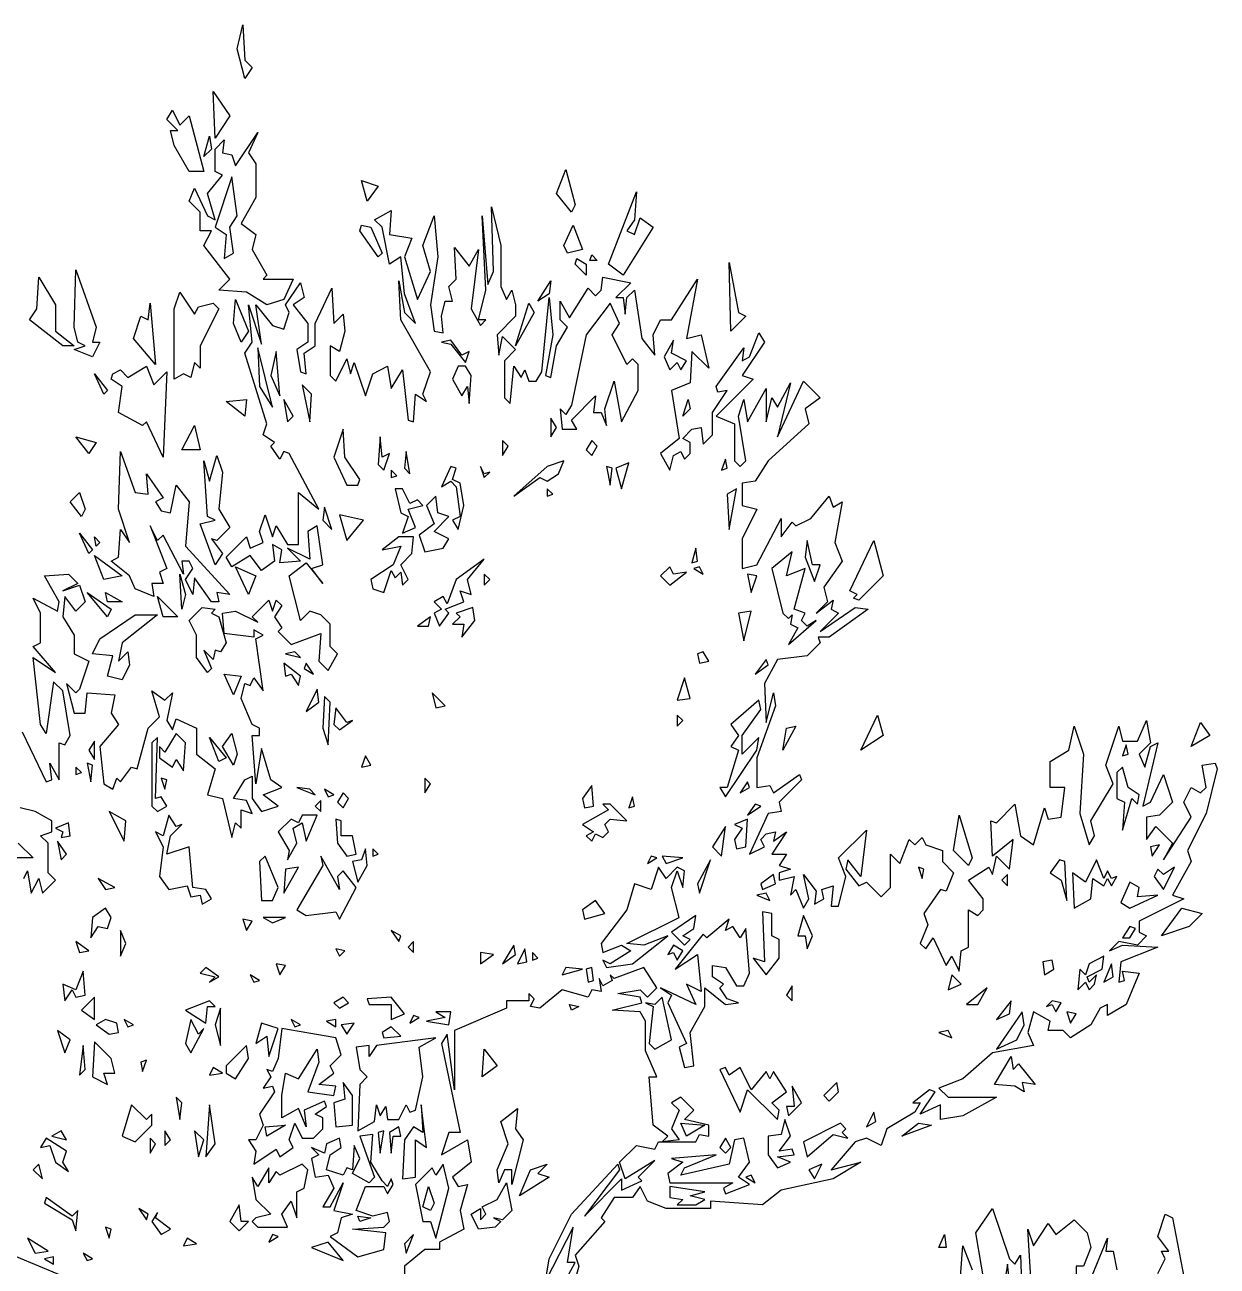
# Model space of a CAD drawing. Header units: millimetres. Extents: x -1916 to 1919, y -2 to 9002.
# Drawn here: x -495 to 919, y 7529 to 9002 of the extents above; entities that cross this region are included whole.
import ezdxf

# ---------------------------------------------------------------- set-up
doc = ezdxf.new("R2010")
doc.units = ezdxf.units.MM
doc.layers.add('ALMOND-DRAW-PROFILE', color=7, linetype='Continuous', lineweight=25)

msp = doc.modelspace()

# ---------------------------------------------------------------- linework, layer by layer
at = {"layer": 'ALMOND-DRAW-PROFILE'}
for points in [[(-234.5, 8938.4), (-243.3, 8973.6), (-236.7, 9002.2), (-234.5, 8960.4), (-225.7, 8951.6)], [(-269.7, 8867.9), (-271.9, 8922.9), (-252.1, 8894.3)], [(-282.9, 8828.3), (-300.5, 8828.3), (-318.1, 8859.1), (-322.5, 8876.7), (-313.7, 8876.7), (-326.9, 8889.9), (-320.3, 8900.9), (-311.5, 8883.3), (-300.5, 8894.3)], [(-208.1, 8669.8), (-232.3, 8685.2), (-265.3, 8687.4), (-252.1, 8700.6), (-282.9, 8740.2), (-274.1, 8757.8), (-287.3, 8757.8), (-287.3, 8779.8), (-300.5, 8793.1), (-293.9, 8808.5), (-278.5, 8775.4), (-269.7, 8771), (-278.5, 8801.9), (-260.9, 8823.9), (-269.7, 8828.3), (-269.7, 8854.7), (-258.7, 8865.7), (-260.9, 8850.3), (-249.9, 8848.1), (-245.5, 8834.9), (-219.1, 8874.5), (-230.1, 8850.3), (-221.3, 8837.1), (-221.3, 8797.5), (-238.9, 8766.6), (-221.3, 8753.4), (-225.7, 8735.8), (-208.1, 8705), (-212.5, 8700.6), (-177.2, 8700.6), (-188.2, 8676.4)], [(-282.9, 8845.9), (-276.3, 8870.1), (-274.1, 8854.7)], [(153, 8779.8), (135.4, 8801.9), (146.4, 8830.5), (157.4, 8788.6)], [(-258.7, 8724.8), (-247.7, 8731.4), (-252.1, 8762.2), (-243.3, 8775.4), (-249.9, 8821.7), (-269.7, 8762.2), (-256.5, 8753.4)], [(-89.2, 8793.1), (-95.8, 8817.3), (-76, 8810.7)], [(214.6, 8705), (197, 8718.2), (230.1, 8804.1), (227.8, 8771), (219, 8757.8), (227.8, 8753.4), (234.5, 8773.2), (249.9, 8762.2)], [(-76, 8727), (-98, 8757.8), (-95.8, 8764.4), (-84.8, 8762.2), (-71.6, 8731.4)], [(148.6, 8731.4), (144.2, 8740.2), (155.2, 8764.4), (166.2, 8735.8)], [(170.6, 8705), (157.4, 8718.2), (159.6, 8724.8), (170.6, 8718.2)], [(175, 8722.6), (177.2, 8729.2), (183.8, 8722.6)], [(342.3, 8638.9), (340.1, 8720.4), (351.1, 8661), (359.9, 8656.6)], [(-415, 8608.1), (-437, 8616.9), (-423.8, 8621.3), (-432.6, 8625.7), (-437, 8643.3), (-434.8, 8711.6), (-410.6, 8643.3), (-415, 8625.7), (-406.2, 8625.7)], [(-450.2, 8621.3), (-489.9, 8652.2), (-481.1, 8665.4), (-478.9, 8702.8), (-459, 8669.8), (-459, 8638.9), (-437, 8621.3)], [(113.4, 8674.2), (128.8, 8698.4), (126.6, 8683)], [(-318.1, 8581.7), (-318.1, 8665.4), (-311.5, 8685.2), (-293.9, 8658.8), (-289.5, 8667.6), (-271.9, 8672), (-265.3, 8665.4), (-287.3, 8621.3), (-287.3, 8594.9), (-293.9, 8601.5), (-298.3, 8583.9), (-307.1, 8588.3)], [(-238.9, 8625.7), (-247.7, 8647.7), (-245.5, 8676.4), (-230.1, 8638.9)], [(-340.2, 8599.3), (-366.6, 8630.1), (-357.8, 8656.6), (-349, 8652.2), (-346.8, 8672)], [(86.9, 8621.3), (102.4, 8672), (109, 8661)], [(142, 8522.3), (159.6, 8522.3), (153, 8533.3), (181.6, 8561.9), (179.4, 8542.1), (188.2, 8542.1), (194.8, 8526.7), (192.6, 8546.5), (203.6, 8579.5), (212.4, 8531.1), (232.3, 8568.5), (232.3, 8599.3), (225.6, 8605.9), (219, 8599.3), (201.4, 8634.5), (210.2, 8647.7), (199.2, 8672), (170.6, 8634.5), (153, 8550.9), (146.4, 8539.9), (139.8, 8546.5)], [(-201.5, 8548.7), (-219.1, 8619.1), (-216.9, 8572.9)], [(27.5, 8601.5), (31.9, 8614.7), (23.1, 8610.3), (9.9, 8627.9), (-1.1, 8625.7), (9.9, 8623.5)], [(269.7, 8592.7), (278.5, 8601.5), (282.9, 8592.7), (289.5, 8603.7), (271.9, 8612.5), (274.1, 8627.9), (263.1, 8608.1)], [(-192.7, 8561.9), (-197.1, 8614.7), (-203.7, 8586.1)], [(-401.8, 8564.1), (-412.8, 8588.3), (-397.4, 8568.5)], [(-331.3, 8489.2), (-351.2, 8531.1), (-355.6, 8526.7), (-384.2, 8542.1), (-379.8, 8572.9), (-393, 8581.7), (-390.8, 8588.3), (-382, 8592.7), (-373.2, 8583.9), (-351.2, 8597.1), (-342.4, 8575.1), (-326.9, 8590.5)], [(31.9, 8553.1), (34.1, 8586.1), (27.5, 8597.1), (18.7, 8597.1), (12.1, 8581.7), (23.1, 8561.9), (29.7, 8572.9)], [(-157.4, 8531.1), (-155.2, 8564.1), (-166.2, 8575.1)], [(-234.5, 8537.7), (-256.5, 8555.3), (-232.3, 8557.5)], [(-183.8, 8531.1), (-177.2, 8537.7), (-188.2, 8557.5)], [(285.1, 8537.7), (291.7, 8557.5), (293.9, 8546.5)], [(128.8, 8513.5), (135.4, 8524.5), (128.8, 8535.5)], [(-419.4, 8493.6), (-434.8, 8513.5), (-410.6, 8506.8)], [(-309.3, 8498), (-293.9, 8526.7), (-287.3, 8498)], [(-113.4, 8456.2), (-100.2, 8456.2), (-98, 8462.8), (-115.6, 8489.2), (-117.8, 8522.3), (-128.8, 8489.2)], [(-69.4, 8473.8), (-62.8, 8493.6), (-71.6, 8489.2), (-73.8, 8513.5), (-76, 8480.4)], [(71.5, 8491.4), (78.1, 8502.4), (71.5, 8509.1)], [(177.2, 8491.4), (183.8, 8502.4), (177.2, 8509.1), (170.6, 8498)], [(-274.1, 8317.5), (-293.9, 8346.1), (-296.1, 8326.3), (-304.9, 8343.9), (-296.1, 8357.1), (-300.5, 8365.9), (-309.3, 8365.9), (-307.1, 8350.5), (-331.3, 8396.8), (-338, 8390.2), (-346.8, 8407.8), (-326.9, 8357.1), (-335.8, 8352.7), (-331.3, 8339.5), (-344.6, 8339.5), (-342.4, 8324.1), (-364.4, 8332.9), (-371, 8348.3), (-393, 8365.9), (-384.2, 8370.4), (-382, 8403.4), (-371, 8388), (-384.2, 8427.6), (-382, 8495.8), (-364.4, 8447.4), (-349, 8445.2), (-351.2, 8469.4), (-331.3, 8440.8), (-340.2, 8436.4), (-333.6, 8425.4), (-322.5, 8423.2), (-315.9, 8456.2), (-300.5, 8436.4), (-304.9, 8383.6), (-252.1, 8326.3), (-267.5, 8328.5), (-265.3, 8317.5)], [(-269.7, 8361.5), (-287.3, 8410), (-269.7, 8414.4), (-278.5, 8418.8), (-282.9, 8484.8), (-276.3, 8460.6), (-267.5, 8491.4), (-260.9, 8471.6), (-265.3, 8427.6), (-252.1, 8405.6), (-267.5, 8390.2), (-274.1, 8392.4), (-260.9, 8374.8)], [(-38.5, 8469.4), (-42.9, 8495.8), (-45.1, 8476)], [(84.7, 8443), (115.6, 8465), (124.4, 8460.6), (137.6, 8469.4), (144.2, 8484.8), (124.4, 8478.2)], [(331.3, 8473.8), (337.9, 8476), (335.7, 8487)], [(-60.6, 8465), (-54, 8467.2), (-60.6, 8473.8)], [(18.7, 8403.4), (25.3, 8432), (20.9, 8458.4), (12.1, 8462.8), (16.5, 8476), (9.9, 8478.2), (-1.1, 8454), (9.9, 8460.6), (16.5, 8454), (20.9, 8418.8), (12.1, 8414.4)], [(49.5, 8465), (56.1, 8471.6), (49.5, 8469.4), (45.1, 8478.2)], [(199.2, 8456.2), (201.4, 8476), (194.8, 8478.2)], [(212.4, 8451.8), (221.2, 8482.6), (205.8, 8476)], [(-428.2, 8418.8), (-441.4, 8436.4), (-430.4, 8447.4), (-423.8, 8427.6)], [(-47.3, 8399), (-31.9, 8405.6), (-40.7, 8427.6), (-23.1, 8432), (-29.7, 8438.6), (-38.5, 8434.2), (-47.3, 8451.8), (-56.2, 8451.8), (-49.5, 8423.2), (-40.7, 8418.8)], [(-20.9, 8377), (1.1, 8381.4), (7.7, 8392.4), (-9.9, 8401.2), (7.7, 8418.8), (-5.5, 8423.2), (-7.7, 8443), (-18.7, 8432), (-9.9, 8410), (-27.5, 8396.8)], [(124.4, 8443), (131, 8445.2), (124.4, 8451.8)], [(340.1, 8403.4), (348.9, 8451.8), (337.9, 8445.2)], [(-131, 8403.4), (-139.8, 8429.8), (-142, 8414.4)], [(-113.4, 8390.2), (-93.6, 8414.4), (-122.2, 8421)], [(-419.4, 8374.8), (-430.4, 8399), (-415, 8379.2)], [(-410.6, 8383.6), (-412.8, 8394.6), (-406.2, 8388)], [(-69.4, 8328.5), (-60.6, 8354.9), (-56.2, 8346.1), (-49.5, 8352.7), (-47.3, 8337.3), (-40.7, 8343.9), (-49.5, 8361.5), (-36.3, 8374.8), (-34.1, 8394.6), (-51.7, 8394.6), (-71.6, 8379.2), (-49.5, 8383.6), (-58.4, 8361.5), (-84.8, 8343.9), (-82.6, 8332.9)], [(296.1, 8363.7), (302.7, 8365.9), (300.5, 8381.4)], [(441.4, 8341.7), (448, 8361.5), (439.2, 8361.5), (432.6, 8390.2), (430.4, 8370.4)], [(487.6, 8321.9), (492, 8326.3), (483.2, 8330.7), (511.9, 8390.2), (522.9, 8348.3), (494.2, 8319.7)], [(-401.8, 8343.9), (-412.8, 8372.6), (-379.8, 8348.3)], [(-3.3, 8288.9), (7.7, 8304.3), (3.3, 8308.7), (25.3, 8317.5), (20.9, 8330.7), (34.1, 8326.3), (29.7, 8343.9), (49.5, 8368.2), (16.5, 8343.9), (5.5, 8315.3), (1.1, 8324.1), (-9.9, 8317.5), (-1.1, 8308.7), (-9.9, 8304.3)], [(410.6, 8266.9), (443.6, 8295.5), (432.6, 8288.9), (426, 8295.5), (430.4, 8304.3), (417.2, 8308.7), (430.4, 8357.1), (408.4, 8348.3), (415, 8377), (390.8, 8357.1), (404, 8304.3), (410.6, 8297.7), (415, 8302.1), (412.8, 8291.1), (421.6, 8286.7)], [(-230.1, 8326.3), (-245.5, 8359.3), (-221.3, 8348.3)], [(269.7, 8337.3), (289.5, 8352.7), (274.1, 8350.5), (269.7, 8359.3), (258.7, 8348.3)], [(309.3, 8350.5), (304.9, 8359.3), (298.3, 8357.1)], [(-309.3, 8308.7), (-311.5, 8350.5), (-304.9, 8326.3)], [(49.5, 8337.3), (56.1, 8343.9), (49.5, 8350.5)], [(366.5, 8328.5), (373.2, 8348.3), (362.1, 8350.5)], [(-397.4, 8299.9), (-421.6, 8328.5), (-393, 8308.7)], [(-397.4, 8317.5), (-399.6, 8328.5), (-379.8, 8317.5)], [(-331.3, 8299.9), (-338, 8324.1), (-313.7, 8299.9)], [(-278.5, 8233.9), (-291.7, 8251.5), (-291.7, 8277.9), (-300.5, 8295.5), (-285.1, 8310.9), (-269.7, 8308.7), (-274.1, 8304.3), (-265.3, 8299.9), (-256.5, 8269.1), (-263.1, 8258.1), (-269.7, 8260.3), (-271.9, 8249.3), (-282.9, 8260.3), (-274.1, 8238.3)], [(23.1, 8275.7), (38.5, 8295.5), (36.3, 8310.9), (16.5, 8304.3), (20.9, 8299.9), (12.1, 8291.1), (25.3, 8291.1)], [(-379.8, 8225), (-397.4, 8229.5), (-390.8, 8253.7), (-415, 8255.9), (-406.2, 8273.5), (-364.4, 8302.1), (-338, 8302.1), (-379.8, 8269.1), (-384.2, 8247.1), (-373.2, 8258.1), (-371, 8242.7)], [(-29.7, 8288.9), (-16.5, 8288.9), (-14.3, 8299.9)], [(357.7, 8271.3), (366.5, 8306.5), (351.1, 8304.3)], [(-186, 8255.9), (-168.4, 8251.5), (-175, 8258.1)], [(304.9, 8244.9), (315.9, 8247.1), (309.3, 8258.1), (302.7, 8255.9)], [(371, 8231.7), (386.4, 8242.7), (384.2, 8249.3)], [(-170.6, 8218.4), (-168.4, 8229.5), (-188.2, 8244.9), (-186, 8229.5), (-179.4, 8231.7)], [(-153, 8231.7), (-161.8, 8244.9), (-164, 8238.3)], [(-247.7, 8207.4), (-258.7, 8231.7), (-238.9, 8229.5)], [(278.5, 8200.8), (293.9, 8203), (287.3, 8227.3)], [(-161.8, 8187.6), (-146.4, 8198.6), (-148.6, 8214)], [(-135.4, 8148), (-133.2, 8198.6), (-139.8, 8205.2), (-142, 8167.8)], [(-7.7, 8192), (3.3, 8194.2), (-12.1, 8209.6)], [(-122.2, 8165.6), (-106.8, 8176.6), (-113.4, 8174.4), (-126.6, 8192), (-128.8, 8172.2)], [(335.7, 8086.4), (373.2, 8141.4), (375.4, 8156.8), (355.5, 8137), (355.5, 8159), (377.6, 8189.8), (375.4, 8200.8), (342.3, 8172.2), (351.1, 8159), (342.3, 8145.8), (351.1, 8141.4), (337.9, 8097.4), (329.1, 8097.4)], [(278.5, 8170), (285.1, 8176.6), (278.5, 8183.2)], [(496.4, 8141.4), (516.3, 8183.2), (522.9, 8159)], [(888.3, 8145.8), (899.3, 8174.4), (910.3, 8159)], [(-307.1, 8117.2), (-304.9, 8150.2), (-315.9, 8161.2), (-329.1, 8139.2), (-335.8, 8145.8), (-335.8, 8132.6), (-320.3, 8121.6), (-315.9, 8130.4)], [(-247.7, 8123.8), (-260.9, 8145.8), (-249.9, 8161.2), (-243.3, 8137)], [(404, 8141.4), (408.4, 8167.8), (419.4, 8170)], [(-412.8, 8130.4), (-412.8, 8152.4), (-419.4, 8141.4)], [(-338, 8068.7), (-326.9, 8075.3), (-333.6, 8086.4), (-340.2, 8084.1), (-338, 8156.8), (-344.6, 8150.2), (-344.6, 8075.3)], [(-265.3, 8128.2), (-276.3, 8156.8), (-256.5, 8132.6)], [(806.9, 8134.8), (813.5, 8137), (811.3, 8148)], [(-95.8, 8121.6), (-84.8, 8123.8), (-91.4, 8134.8)], [(-434.8, 8112.8), (-428.2, 8115), (-434.8, 8121.6)], [(-417.2, 8104), (-415, 8123.8), (-421.6, 8126)], [(806.9, 8046.7), (817.9, 8084.1), (824.5, 8077.5), (826.7, 8088.6), (813.5, 8097.4), (806.9, 8121.6), (800.3, 8115), (800.3, 8084.1), (809.1, 8079.7)], [(-329.1, 8095.2), (-326.9, 8106.2), (-333.6, 8108.4)], [(-20.9, 8090.8), (-14.3, 8101.8), (-20.9, 8108.4)], [(353.3, 8090.8), (364.3, 8097.4), (362.1, 8104)], [(-172.8, 8097.4), (-150.8, 8088.6), (-157.4, 8095.2)], [(-135.4, 8086.4), (-128.8, 8088.6), (-139.8, 8095.2)], [(-117.8, 8073.1), (-111.2, 8084.1), (-117.8, 8090.8), (-124.4, 8079.7)], [(168.4, 8073.1), (179.4, 8075.3), (177.2, 8099.6), (166.2, 8084.1)], [(221.2, 8073.1), (227.8, 8075.3), (225.6, 8086.4)], [(-144.2, 8068.7), (-144.2, 8081.9), (-150.8, 8075.3)], [(177.2, 8033.5), (181.6, 8042.3), (190.4, 8037.9), (197, 8044.5), (192.6, 8053.3), (199.2, 8059.9), (219, 8057.7), (199.2, 8077.5), (190.4, 8077.5), (197, 8070.9), (166.2, 8053.3), (179.4, 8044.5), (170.6, 8040.1)], [(362.1, 8064.3), (377.6, 8075.3), (371, 8077.5)], [(-377.6, 8033.5), (-375.4, 8057.7), (-395.2, 8068.7)], [(-285.1, 7958.7), (-274.1, 7965.3), (-280.7, 7976.3), (-296.1, 7978.5), (-300.5, 8026.9), (-326.9, 8018.1), (-322.5, 8040.1), (-309.3, 8053.3), (-315.9, 8051.1), (-324.7, 8064.3), (-331.3, 8040.1), (-340.2, 8044.5), (-331.3, 8026.9), (-335.8, 7991.7), (-324.7, 7976.3), (-302.7, 7980.7), (-298.3, 7967.5), (-287.3, 7969.7)], [(-183.8, 8011.5), (-172.8, 8031.3), (-177.2, 8048.9), (-166.2, 8055.5), (-161.8, 8033.5), (-148.6, 8064.3), (-166.2, 8064.3), (-170.6, 8055.5), (-179.4, 8059.9), (-194.9, 8044.5), (-181.6, 8022.5)], [(-113.4, 8015.9), (-102.4, 8018.1), (-106.8, 8040.1), (-120, 8040.1), (-120, 8057.7), (-126.6, 8059.9), (-124.4, 8031.3)], [(348.9, 8024.7), (359.9, 8026.9), (362.1, 8059.9), (346.7, 8053.3), (355.5, 8048.9), (346.7, 8035.7)], [(624.1, 8004.9), (606.5, 8022.5), (613.1, 8064.3), (628.5, 8013.7)], [(-452.4, 8037.9), (-441.4, 8040.1), (-443.6, 8055.5), (-459, 8048.9), (-450.2, 8044.5)], [(331.3, 8015.9), (335.7, 8051.1), (320.3, 8026.9)], [(-452.4, 8011.5), (-445.8, 8018.1), (-456.8, 8033.5)], [(842.1, 8015.9), (850.9, 8029.1), (839.9, 8026.9)], [(-214.7, 7963.1), (-201.5, 7963.1), (-194.9, 7978.5), (-210.3, 8015.9), (-216.9, 8009.3)], [(-122.2, 7941), (-102.4, 7978.5), (-117.8, 7998.3), (-124.4, 7991.7), (-122.2, 7976.3), (-144.2, 8015.9), (-142, 8004.9), (-172.8, 7952.1), (-161.8, 7945.5), (-126.6, 7949.9)], [(-100.2, 7985.1), (-89.2, 8004.9), (-91.4, 8024.7), (-95.8, 8011.5), (-106.8, 8009.3)], [(-82.6, 8015.9), (-76, 8018.1), (-82.6, 8024.7)], [(243.3, 8007.1), (254.3, 8013.7), (247.7, 8015.9)], [(265.3, 8007.1), (285.1, 8013.7), (260.9, 8015.9)], [(-188.2, 7971.9), (-170.6, 8002.7), (-186, 8000.5)], [(194.8, 7883.8), (225.6, 7888.2), (267.5, 7921.2), (238.9, 7910.2), (219, 7912.4), (280.7, 7943.2), (271.9, 7978.5), (278.5, 7998.3), (285.1, 7978.5), (287.3, 7998.3), (278.5, 8002.7), (265.3, 7989.5), (256.5, 8002.7), (247.7, 7976.3), (227.8, 7982.9), (219, 7952.1), (188.2, 7912.4), (190.4, 7901.4), (212.4, 7910.2), (223.4, 7903.6), (199.2, 7888.2), (190.4, 7892.6)], [(304.9, 7971.9), (318.1, 8011.5), (302.7, 7982.9)], [(569.1, 7989.5), (571.3, 8000.5), (564.7, 8002.7)], [(740.8, 7963.1), (738.6, 8009.3), (732, 8011.5), (721, 7996.1), (734.2, 7987.3)], [(749.6, 7954.3), (769.4, 7965.3), (771.6, 7989.5), (784.8, 7980.7), (789.2, 7989.5), (793.7, 7980.7), (800.3, 7991.7), (793.7, 7989.5), (789.2, 7998.3), (784.8, 7989.5), (776, 8011.5), (762.8, 7985.1), (747.4, 7996.1)], [(855.3, 7976.3), (868.5, 8002.7), (855.3, 7993.9), (848.7, 8000.5), (844.3, 7991.7)], [(-399.6, 7976.3), (-388.6, 7978.5), (-408.4, 7989.5)], [(379.8, 7976.3), (395.2, 7982.9), (393, 7993.9), (377.6, 7982.9)], [(670.4, 7980.7), (670.4, 7993.9), (663.8, 7987.3)], [(815.7, 7954.3), (848.7, 7969.7), (824.5, 7967.5), (826.7, 7978.5), (815.7, 7985.1), (804.7, 7960.9)], [(388.6, 7963.1), (384.2, 7971.9), (373.2, 7969.7)], [(-417.2, 7919), (-408.4, 7932.2), (-397.4, 7930), (-393, 7943.2), (-399.6, 7954.3), (-415, 7943.2)], [(168.4, 7941), (192.6, 7947.7), (181.6, 7963.1), (166.2, 7952.1)], [(853.1, 7921.2), (877.3, 7954.3), (901.5, 7947.7), (886.1, 7932.2)], [(-232.3, 7927.8), (-225.7, 7938.8), (-236.7, 7941)], [(-201.5, 7936.6), (-186, 7943.2), (-212.5, 7943.2)], [(287.3, 7764.9), (298.3, 7767.1), (293.9, 7806.8), (311.5, 7837.6), (311.5, 7859.6), (335.7, 7839.8), (351.1, 7842), (337.9, 7846.4), (329.1, 7859.6), (333.5, 7864), (320.3, 7872.8), (320.3, 7886), (335.7, 7883.8), (348.9, 7861.8), (357.7, 7861.8), (364.3, 7877.2), (359.9, 7930), (353.3, 7919), (344.5, 7932.2), (335.7, 7927.8), (340.1, 7941), (313.7, 7919), (309.3, 7923.4), (276.3, 7881.6), (302.7, 7899.2), (307.1, 7855.2), (289.5, 7864), (300.5, 7839.8), (258.7, 7859.6), (271.9, 7850.8), (267.5, 7842), (289.5, 7793.5), (280.7, 7789.1)], [(287.3, 7910.2), (293.9, 7916.8), (285.1, 7921.2), (298.3, 7930), (300.5, 7945.5), (271.9, 7925.6)], [(384.2, 7875), (399.6, 7894.8), (399.6, 7916.8), (390.8, 7921.2), (390.8, 7947.7), (379.8, 7949.9), (382, 7890.4), (368.7, 7894.8)], [(432.6, 7905.8), (439.2, 7921.2), (428.2, 7945.5), (421.6, 7921.2), (430.4, 7921.2)], [(-382, 7897), (-375.4, 7912.4), (-382, 7927.8)], [(-51.7, 7914.6), (-49.5, 7921.2), (-60.6, 7927.8)], [(806.9, 7919), (815.7, 7919), (822.3, 7930), (815.7, 7932.2)], [(-430.4, 7901.4), (-419.4, 7903.6), (-434.8, 7914.6)], [(-34.1, 7901.4), (-34.1, 7914.6), (-40.7, 7908)], [(71.5, 7888.2), (86.9, 7899.2), (84.7, 7910.2)], [(278.5, 7892.6), (285.1, 7903.6), (274.1, 7910.2), (267.5, 7899.2), (274.1, 7901.4)], [(-122.2, 7897), (-115.6, 7903.6), (-126.6, 7905.8)], [(45.1, 7888.2), (60.5, 7899.2), (45.1, 7901.4)], [(89.2, 7888.2), (100.2, 7890.4), (98, 7905.8)], [(106.8, 7892.6), (113.4, 7894.8), (106.8, 7901.4)], [(754, 7857.4), (762.8, 7866.2), (767.2, 7857.4), (773.8, 7864), (776, 7875), (767.2, 7866.2), (765, 7872.8), (782.6, 7881.6), (784.8, 7897), (767.2, 7888.2), (762.8, 7875), (756.2, 7881.6)], [(-276.3, 7866.2), (-265.3, 7872.8), (-280.7, 7883.8), (-287.3, 7877.2), (-269.7, 7872.8)], [(-192.7, 7875), (-186, 7886), (-197.1, 7888.2)], [(142, 7875), (166.2, 7881.6), (146.4, 7883.8)], [(172.8, 7866.2), (179.4, 7868.4), (177.2, 7883.8), (170.6, 7881.6)], [(714.4, 7875), (725.4, 7881.6), (723.2, 7892.6), (712.2, 7890.4)], [(784.8, 7866.2), (795.9, 7872.8), (793.7, 7888.2)], [(-448, 7844.2), (-439.2, 7857.4), (-434.8, 7848.6), (-423.8, 7850.8), (-426, 7879.4), (-434.8, 7857.4), (-450.2, 7864)], [(-223.5, 7866.2), (-216.9, 7868.4), (-227.9, 7875)], [(599.9, 7857.4), (615.3, 7864), (604.3, 7875)], [(415, 7844.2), (415, 7861.8), (408.4, 7850.8)], [(621.9, 7839.8), (635.1, 7839.8), (646.1, 7859.6)], [(-412.8, 7822.2), (-412.8, 7848.6), (-428.2, 7833.2)], [(-280.7, 7817.8), (-278.5, 7837.6), (-269.7, 7837.6), (-276.3, 7844.2), (-304.9, 7833.2)], [(-122.2, 7835.4), (-111.2, 7842), (-117.8, 7848.6), (-128.8, 7842)], [(-60.6, 7822.2), (-45.1, 7828.8), (-60.6, 7848.6), (-89.2, 7846.4), (-87, 7839.8), (-60.6, 7839.8)], [(153, 7833.2), (150.8, 7839.8), (161.8, 7837.6)], [(252.1, 7786.9), (271.9, 7797.9), (260.9, 7848.6), (252.1, 7839.8), (241.1, 7842), (249.9, 7837.6), (245.5, 7793.5)], [(657.2, 7822.2), (672.6, 7828.8), (674.8, 7844.2)], [(727.6, 7831), (734.2, 7842), (723.2, 7844.2), (716.6, 7837.6), (723.2, 7839.8)], [(-395.2, 7804.5), (-384.2, 7806.8), (-386.4, 7817.8), (-399.6, 7822.2), (-410.6, 7815.6)], [(-373.2, 7813.4), (-366.6, 7815.6), (-377.6, 7822.2)], [(-298.3, 7782.5), (-282.9, 7811.2), (-289.5, 7804.5), (-298.3, 7822.2), (-304.9, 7793.5)], [(-263.1, 7791.3), (-263.1, 7835.4), (-269.7, 7815.6)], [(-175, 7813.4), (-168.4, 7815.6), (-179.4, 7822.2)], [(-126.6, 7813.4), (-126.6, 7822.2), (-137.6, 7820)], [(-38.5, 7817.8), (-27.5, 7824.4), (-34.1, 7826.6)], [(-18.7, 7820), (7.7, 7815.6), (9.9, 7831), (-7.7, 7831), (3.3, 7824.4)], [(657.2, 7786.9), (681.4, 7797.9), (690.2, 7815.6), (688, 7831)], [(745.2, 7817.8), (751.8, 7828.8), (740.8, 7831)], [(-448, 7782.5), (-441.4, 7797.9), (-456.8, 7809)], [(-223.5, 7650.4), (-197.1, 7668.1), (-192.7, 7659.2), (-177.2, 7670.3), (-181.6, 7679.1), (-175, 7698.9), (-166.2, 7681.3), (-153, 7681.3), (-142, 7692.3), (-142, 7705.5), (-150.8, 7709.9), (-137.6, 7718.7), (-139.8, 7725.3), (-164, 7714.3), (-161.8, 7694.5), (-170.6, 7716.5), (-190.4, 7705.5), (-190.4, 7731.9), (-186, 7758.3), (-170.6, 7751.7), (-148.6, 7786.9), (-146.4, 7771.5), (-159.6, 7736.3), (-128.8, 7731.9), (-126.6, 7742.9), (-146.4, 7745.1), (-128.8, 7758.3), (-133.2, 7767.1), (-120, 7780.3), (-126.6, 7800.1), (-190.4, 7811.2), (-194.9, 7775.9), (-201.5, 7760.5), (-208.1, 7762.7), (-203.7, 7753.9), (-212.5, 7740.7), (-201.5, 7742.9), (-199.3, 7736.3), (-216.9, 7709.9), (-212.5, 7696.7), (-221.3, 7679.1), (-230.1, 7679.1), (-221.3, 7665.9)], [(-205.9, 7778.1), (-194.9, 7811.2), (-214.7, 7817.8), (-221.3, 7793.5), (-208.1, 7802.3)], [(-113.4, 7804.5), (-104.6, 7817.8), (-120, 7815.6)], [(-69.4, 7800.1), (-49.5, 7802.3), (-60.6, 7813.4), (-71.6, 7806.8)], [(604.3, 7800.1), (599.9, 7809), (588.9, 7806.8)], [(-415, 7753.9), (-397.4, 7745.1), (-401.8, 7758.3), (-388.6, 7758.3), (-393, 7775.9), (-412.8, 7795.7)], [(-100.2, 7690.1), (-80.4, 7701.1), (-78.2, 7720.9), (-73.8, 7707.7), (-67.2, 7718.7), (-65, 7703.3), (-51.7, 7703.3), (-42.9, 7720.9), (-38.5, 7712.1), (-31.9, 7714.3), (-23.1, 7753.9), (-27.5, 7789.1), (-7.7, 7800.1), (-78.2, 7791.3), (-87, 7778.1), (-87, 7791.3), (-102.4, 7789.1), (-98, 7762.7), (-89.2, 7753.9), (-98, 7745.1)], [(-430.4, 7756.1), (-423.8, 7762.7), (-426, 7791.3)], [(-245.5, 7751.7), (-230.1, 7775.9), (-232.3, 7791.3), (-256.5, 7767.1), (-256.5, 7758.3)], [(47.3, 7753.9), (49.5, 7786.9), (64.9, 7767.1)], [(690.2, 7736.3), (679.2, 7742.9), (655, 7745.1), (674.8, 7778.1), (677, 7762.7), (683.6, 7769.3), (703.4, 7745.1), (688, 7747.3)], [(-355.6, 7760.5), (-351.2, 7773.7), (-357.8, 7771.5)], [(-276.3, 7756.1), (-260.9, 7758.3), (-271.9, 7764.9)], [(397.4, 7703.3), (399.6, 7714.3), (390.8, 7723.1), (408.4, 7736.3), (393, 7760.5), (388.6, 7751.7), (384.2, 7760.5), (366.5, 7738.5), (353.3, 7764.9), (340.1, 7756.1), (335.7, 7764.9), (329.1, 7762.7), (353.3, 7712.1), (362.1, 7738.5)], [(-126.6, 7694.5), (-106.8, 7696.7), (-106.8, 7731.9), (-117.8, 7747.3), (-115.6, 7727.5), (-128.8, 7723.1)], [(459, 7725.3), (470, 7736.3), (467.8, 7747.3), (452.4, 7731.9)], [(410.6, 7707.7), (426, 7723.1), (415, 7742.9), (417.2, 7718.7), (408.4, 7718.7)], [(-364.4, 7676.9), (-344.6, 7696.7), (-344.6, 7709.9), (-351.2, 7703.3), (-368.8, 7720.9), (-379.8, 7683.5)], [(-311.5, 7703.3), (-309.3, 7723.1), (-315.9, 7729.7)], [(-280.7, 7659.2), (-269.7, 7674.7), (-276.3, 7720.9)], [(-47.3, 7632.8), (-31.9, 7635), (-31.9, 7679.1), (-18.7, 7670.3), (-25.3, 7720.9), (-23.1, 7687.9), (-34.1, 7694.5), (-45.1, 7679.1)], [(260.9, 7676.9), (300.5, 7676.9), (304.9, 7685.7), (315.9, 7683.5), (315.9, 7696.7), (287.3, 7703.3), (298.3, 7714.3), (282.9, 7729.7), (271.9, 7723.1), (280.7, 7714.3), (271.9, 7692.3), (280.7, 7679.1)], [(82.5, 7626.2), (82.5, 7643.8), (73.7, 7643.8), (67.1, 7628.4), (64.9, 7643.8), (78.1, 7674.7), (69.3, 7701.1), (89.2, 7716.5), (86.9, 7692.3), (95.8, 7679.1)], [(397.4, 7646), (412.8, 7652.6), (397.4, 7659.2), (417.2, 7661.4), (415, 7668.1), (399.6, 7665.9), (412.8, 7683.5), (406.2, 7703.3), (401.8, 7685.7), (386.4, 7683.5), (386.4, 7661.4)], [(503, 7694.5), (514.1, 7701.1), (511.9, 7712.1)], [(-463.4, 7683.5), (-445.8, 7679.1), (-452.4, 7690.1)], [(-329.1, 7672.5), (-322.5, 7679.1), (-329.1, 7690.1)], [(-289.5, 7659.2), (-282.9, 7679.1), (-293.9, 7690.1)], [(-208.1, 7683.5), (-210.3, 7694.5), (-186, 7696.7)], [(-73.8, 7663.6), (-69.4, 7690.1), (-76, 7687.9)], [(-60.6, 7663.6), (-58.4, 7683.5), (-49.5, 7683.5), (-51.7, 7694.5), (-62.8, 7687.9)], [(289.5, 7683.5), (282.9, 7698.9), (311.5, 7696.7)], [(432.6, 7659.2), (463.4, 7685.7), (481, 7681.3), (474.4, 7687.9), (478.8, 7692.3), (472.2, 7698.9), (428.2, 7676.9)], [(544.9, 7683.5), (564.7, 7698.9), (580.1, 7696.7)], [(-443.6, 7641.6), (-450.2, 7652.6), (-445.8, 7665.9), (-470, 7681.3), (-476.7, 7670.3), (-465.6, 7672.5), (-459, 7652.6)], [(-346.8, 7663.6), (-340.2, 7674.7), (-346.8, 7681.3)], [(-100.2, 7540.4), (-69.4, 7549.2), (-67.2, 7569), (-106.8, 7573.4), (-69.4, 7575.6), (-62.8, 7582.2), (-65, 7593.2), (-82.6, 7588.8), (-102.4, 7595.4), (-91.4, 7624), (-69.4, 7624), (-65, 7615.2), (-58.4, 7626.2), (-60.6, 7632.8), (-65, 7624), (-71.6, 7630.6), (-84.8, 7652.6), (-82.6, 7685.7), (-98, 7683.5), (-80.4, 7635), (-87, 7628.4), (-106.8, 7639.4), (-98, 7657), (-104.6, 7672.5), (-106.8, 7643.8), (-113.4, 7646), (-117.8, 7637.2), (-137.6, 7643.8), (-133.2, 7661.4), (-120, 7670.3), (-122.2, 7681.3), (-137.6, 7674.7), (-139.8, 7663.6), (-155.2, 7670.3), (-146.4, 7661.4), (-155.2, 7657), (-150.8, 7635), (-135.4, 7637.2), (-128.8, 7621.8), (-142, 7599.8), (-133.2, 7599.8), (-117.8, 7628.4), (-128.8, 7595.4), (-106.8, 7591), (-120, 7586.6), (-124.4, 7569), (-133.2, 7564.6)], [(335.7, 7615.2), (364.3, 7626.2), (351.1, 7635), (364.3, 7652.6), (357.7, 7681.3), (346.7, 7679.1), (340.1, 7650.4), (282.9, 7637.2), (287.3, 7646), (324.7, 7661.4), (271.9, 7657), (285.1, 7652.6), (267.5, 7639.4), (269.7, 7628.4), (344.5, 7628.4), (333.5, 7621.8)], [(335.7, 7663.6), (342.3, 7670.3), (335.7, 7681.3), (329.1, 7670.3)], [(-474.5, 7632.8), (-478.9, 7650.4), (-485.5, 7643.8)], [(-219.1, 7575.6), (-183.8, 7575.6), (-190.4, 7591), (-179.4, 7606.4), (-172.8, 7586.6), (-172.8, 7617.4), (-164, 7621.8), (-159.6, 7643.8), (-166.2, 7650.4), (-192.7, 7637.2), (-197.1, 7641.6), (-205.9, 7628.4), (-205.9, 7646), (-219.1, 7624), (-225.7, 7635), (-221.3, 7608.6), (-203.7, 7591), (-221.3, 7586.6), (-225.7, 7582.2)], [(-7.7, 7562.4), (7.7, 7621.8), (1.1, 7650.4), (-7.7, 7637.2), (-12.1, 7646), (-31.9, 7626.2), (-23.1, 7582.2), (-14.3, 7582.2)], [(91.4, 7613), (104.6, 7643.8), (124.4, 7650.4), (113.4, 7639.4), (126.6, 7635)], [(441.4, 7632.8), (450.2, 7650.4), (434.8, 7643.8)], [(371, 7628.4), (366.5, 7637.2), (359.9, 7635)], [(-14.3, 7595.4), (-23.1, 7599.8), (-16.5, 7624), (-9.9, 7604.2)], [(42.9, 7573.4), (34.1, 7591), (45.1, 7597.6), (45.1, 7584.4), (51.7, 7591), (47.3, 7599.8), (64.9, 7608.6), (75.9, 7628.4), (82.5, 7595.4), (71.5, 7584.4), (60.5, 7586.6), (69.3, 7582.2), (62.7, 7575.6)], [(278.5, 7602), (300.5, 7602), (311.5, 7608.6), (293.9, 7613), (311.5, 7617.4), (269.7, 7624), (269.7, 7610.8), (285.1, 7608.6)], [(-434.8, 7571.2), (-432.6, 7595.4), (-439.2, 7588.8), (-470, 7610.8), (-472.2, 7604.2), (-439.2, 7584.4)], [(-241.1, 7571.2), (-230.1, 7582.2), (-238.9, 7582.2), (-241.1, 7602), (-252.1, 7582.2)], [(-351.2, 7584.4), (-349, 7591), (-360, 7597.6)], [(-333.6, 7566.8), (-322.5, 7573.4), (-340.2, 7586.6), (-338, 7593.2), (-344.6, 7582.2)], [(-98, 7582.2), (-100.2, 7588.8), (-84.8, 7586.6)], [(-395.2, 7562.4), (-393, 7573.4), (-399.6, 7575.6)], [(-483.3, 7544.8), (-467.8, 7547), (-492.1, 7562.4)], [(-307.1, 7553.6), (-291.7, 7555.8), (-302.7, 7562.4)], [(-205.9, 7558), (-194.9, 7564.6), (-201.5, 7566.8)], [(-117.8, 7536), (-135.4, 7558), (-155.2, 7551.4)], [(-42.9, 7544.8), (-34.1, 7566.8), (-45.1, 7555.8)], [(588.9, 7551.4), (595.5, 7566.8), (597.7, 7551.4)], [(-421.6, 7536), (-415, 7538.2), (-426, 7544.8)], [(-461.2, 7531.6), (-461.2, 7540.4), (-472.2, 7538.2)], [(666, 7505.1), (672.6, 7511.7), (670.4, 7531.6)]]:
    msp.add_lwpolyline(points, close=True, dxfattribs=at)
for points in [[(-498.7, 8163.4), (-470, 8104), (-463.4, 8106.2), (-465.6, 8126), (-454.6, 8106.2), (-454.6, 8150.2), (-448, 8148), (-441.4, 8159), (-450.2, 8211.8), (-461.2, 8222.8), (-470, 8161.2), (-476.7, 8172.2), (-485.5, 8251.5), (-459, 8233.9), (-485.5, 8264.7), (-476.7, 8269.1), (-476.7, 8304.3), (-485.5, 8321.9), (-456.8, 8306.5), (-454.6, 8317.5), (-472.2, 8348.3), (-443.6, 8350.5), (-432.6, 8339.5), (-450.2, 8330.7), (-430.4, 8337.3), (-423.8, 8317.5), (-434.8, 8306.5), (-448, 8324.1), (-450.2, 8299.9), (-437, 8277.9), (-437, 8255.9), (-419.4, 8247.1), (-430.4, 8214), (-434.8, 8209.6), (-445.8, 8220.6), (-437, 8185.4), (-423.8, 8185.4), (-421.6, 8209.6), (-388.6, 8207.4), (-393, 8185.4), (-384.2, 8172.2), (-406.2, 8145.8), (-401.8, 8101.8), (-390.8, 8095.2), (-386.4, 8108.4), (-382, 8104), (-368.8, 8121.6), (-362.2, 8119.4), (-349, 8167.8), (-335.8, 8181), (-344.6, 8211.8), (-329.1, 8200.8), (-320.3, 8209.6), (-326.9, 8176.6), (-320.3, 8165.6), (-315.9, 8178.8), (-291.7, 8167.8), (-291.7, 8137), (-269.7, 8119.4), (-278.5, 8088.6), (-260.9, 8084.1), (-249.9, 8037.9), (-245.5, 8055.5), (-238.9, 8048.9), (-238.9, 8070.9), (-225.7, 8066.5), (-232.3, 8081.9), (-247.7, 8084.1), (-234.5, 8106.2), (-225.7, 8110.6), (-225.7, 8084.1), (-214.7, 8068.7), (-194.9, 8075.3), (-212.5, 8088.6), (-190.4, 8097.4), (-203.7, 8106.2), (-214.7, 8143.6), (-221.3, 8101.8), (-225.7, 8159), (-216.9, 8159), (-216.9, 8167.8), (-225.7, 8172.2), (-238.9, 8203), (-234.5, 8220.6), (-227.9, 8218.4), (-223.5, 8227.3), (-212.5, 8211.8), (-221.3, 8273.5), (-212.5, 8277.9), (-223.5, 8284.5), (-223.5, 8275.7), (-258.7, 8280.1), (-260.9, 8304.3), (-245.5, 8306.5), (-219.1, 8293.3), (-225.7, 8299.9), (-205.9, 8319.7), (-201.5, 8306.5), (-197.1, 8319.7), (-190.4, 8313.1), (-199.3, 8299.9), (-190.4, 8286.7), (-194.9, 8282.3), (-179.4, 8266.9), (-144.2, 8280.1), (-146.4, 8247.1), (-135.4, 8236.1), (-124.4, 8255.9), (-133.2, 8264.7), (-133.2, 8291.1), (-144.2, 8302.1), (-157.4, 8306.5), (-168.4, 8295.5), (-181.6, 8348.3), (-161.8, 8363.7), (-142, 8339.5), (-155.2, 8357.1), (-142, 8361.5), (-148.6, 8407.8), (-159.6, 8401.2), (-157.4, 8368.2), (-183.8, 8381.4), (-168.4, 8365.9), (-192.7, 8363.7), (-190.4, 8379.2), (-201.5, 8385.8), (-199.3, 8365.9), (-214.7, 8354.9), (-227.9, 8372.6), (-249.9, 8359.3), (-256.5, 8370.4), (-232.3, 8394.6), (-227.9, 8381.4), (-212.5, 8388), (-216.9, 8401.2), (-210.3, 8421), (-201.5, 8394.6), (-197.1, 8407.8), (-183.8, 8385.8), (-170.6, 8385.8), (-170.6, 8447.4), (-146.4, 8427.6), (-181.6, 8493.6), (-188.2, 8495.8), (-192.7, 8487), (-203.7, 8502.4), (-199.3, 8506.8), (-212.5, 8515.7), (-208.1, 8528.9), (-234.5, 8612.5), (-225.7, 8625.7), (-230.1, 8669.8), (-214.7, 8623.5), (-221.3, 8669.8), (-201.5, 8645.5), (-188.2, 8641.1), (-181.6, 8661), (-186, 8669.8), (-168.4, 8696.2), (-164, 8678.6), (-177.2, 8669.8), (-159.6, 8647.7), (-159.6, 8625.7), (-172.8, 8616.9), (-168.4, 8590.5), (-161.8, 8588.3), (-164, 8612.5), (-150.8, 8621.3), (-150.8, 8647.7), (-131, 8689.6), (-128.8, 8647.7), (-117.8, 8658.8), (-115.6, 8638.9), (-122.2, 8614.7), (-133.2, 8621.3), (-133.2, 8586.1), (-126.6, 8579.5), (-113.4, 8605.9), (-109, 8588.3), (-104.6, 8601.5), (-91.4, 8561.9), (-82.6, 8588.3), (-65, 8597.1), (-60.6, 8570.7), (-47.3, 8592.7), (-40.7, 8533.3), (-34.1, 8531.1), (-31.9, 8564.1), (-18.7, 8555.3), (-23.1, 8564.1), (-14.3, 8590.5), (-49.5, 8652.2), (-51.7, 8698.4), (-45.1, 8661), (-31.9, 8647.7), (-45.1, 8683), (-49.5, 8727), (-62.8, 8718.2), (-71.6, 8762.2), (-80.4, 8771), (-60.6, 8782), (-62.8, 8753.4), (-36.3, 8749), (-45.1, 8727), (-29.7, 8676.4), (-14.3, 8709.4), (-23.1, 8740.2), (-9.9, 8775.4), (-5.5, 8727), (-14.3, 8669.8), (-9.9, 8638.9), (1.1, 8636.7), (-1.1, 8656.6), (3.3, 8674.2), (12.1, 8674.2), (7.7, 8691.8), (16.5, 8700.6), (14.3, 8738), (31.9, 8716), (42.9, 8735.8), (34.1, 8665.4), (45.1, 8645.5), (51.7, 8652.2), (42.9, 8652.2), (51.7, 8687.4), (47.3, 8775.4), (53.9, 8694), (60.5, 8709.4), (58.3, 8786.4), (69.3, 8740.2), (69.3, 8691.8), (75.9, 8676.4), (82.5, 8687.4), (86.9, 8669.8), (86.9, 8656.6), (64.9, 8634.5), (67.1, 8610.3), (71.5, 8632.3), (86.9, 8616.9), (73.7, 8603.7), (73.7, 8559.7), (80.3, 8553.1), (84.7, 8597.1), (93.6, 8583.9), (98, 8592.7), (102.4, 8579.5), (111.2, 8579.5), (117.8, 8590.5), (126.6, 8678.6), (131, 8634.5), (122.2, 8586.1), (128.8, 8583.9), (135.4, 8621.3), (148.6, 8643.3), (139.8, 8652.2), (139.8, 8674.2), (150.8, 8654.4), (172.8, 8689.6), (181.6, 8680.8), (188.2, 8687.4), (190.4, 8702.8), (223.4, 8696.2), (205.8, 8678.6), (214.6, 8678.6), (216.8, 8658.8), (219, 8678.6), (227.8, 8687.4), (236.7, 8630.1), (252.1, 8610.3), (249.9, 8634.5), (258.7, 8652.2), (271.9, 8652.2), (302.7, 8700.6), (289.5, 8630.1), (307.1, 8634.5), (315.9, 8594.9), (296.1, 8614.7), (293.9, 8577.3), (271.9, 8568.5), (280.7, 8511.3), (258.7, 8493.6), (269.7, 8473.8), (274.1, 8491.4), (282.9, 8495.8), (287.3, 8487), (293.9, 8493.6), (293.9, 8506.8), (285.1, 8511.3), (296.1, 8522.3), (307.1, 8524.5), (309.3, 8504.6), (320.3, 8515.7), (320.3, 8542.1), (337.9, 8568.5), (326.9, 8566.3), (324.7, 8572.9), (357.7, 8619.1), (355.5, 8603.7), (364.3, 8608.1), (375.4, 8636.7), (382, 8625.7), (355.5, 8586.1), (368.7, 8581.7), (324.7, 8537.7), (346.7, 8528.9), (346.7, 8484.8), (353.3, 8478.2), (359.9, 8484.8), (351.1, 8537.7), (357.7, 8557.5), (362.1, 8531.1), (384.2, 8570.7), (384.2, 8531.1), (390.8, 8559.7), (397.4, 8548.7), (412.8, 8577.3), (397.4, 8513.5), (428.2, 8579.5), (448, 8559.7), (430.4, 8546.5), (434.8, 8528.9), (386.4, 8484.8), (371, 8460.6), (355.5, 8458.4), (355.5, 8432), (373.2, 8427.6), (355.5, 8392.4), (355.5, 8357.1), (373.2, 8361.5), (401.8, 8416.6), (401.8, 8394.6), (415, 8412.2), (419.4, 8407.8), (437, 8416.6), (459, 8443), (463.4, 8429.8), (474.4, 8436.4), (465.6, 8388), (474.4, 8365.9), (452.4, 8335.1), (456.8, 8317.5), (443.6, 8304.3), (463.4, 8319.7), (461.2, 8308.7), (470, 8304.3), (448, 8282.3), (489.8, 8310.9), (505.2, 8308.7), (459, 8275.7), (445.8, 8275.7), (448, 8269.1), (432.6, 8253.7), (397.4, 8249.3), (382, 8220.6), (384.2, 8174.4), (393, 8209.6), (395.2, 8194.2), (373.2, 8132.6), (373.2, 8097.4), (388.6, 8099.6), (393, 8090.8), (423.8, 8112.8), (426, 8106.2), (399.6, 8079.7), (401.8, 8068.7), (386.4, 8066.5), (364.3, 8018.1), (382, 8026.9), (377.6, 8035.7), (384.2, 8042.3), (395.2, 8044.5), (393, 8033.5), (408.4, 8044.5), (390.8, 8018.1), (408.4, 8018.1), (399.6, 8004.9), (412.8, 8000.5), (399.6, 7996.1), (399.6, 7987.3), (417.2, 7991.7), (412.8, 7969.7), (419.4, 7976.3), (428.2, 7954.3), (434.8, 7965.3), (428.2, 7993.9), (443.6, 7974.1), (441.4, 7958.7), (452.4, 7965.3), (450.2, 7976.3), (463.4, 7980.7), (461.2, 7956.5), (470, 7956.5), (478.8, 7991.7), (470, 8013.7), (503, 8046.7), (496.4, 7991.7), (481, 8011.5), (478.8, 8000.5), (494.2, 7980.7), (503, 7985.1), (520.7, 7967.5), (531.7, 7978.5), (531.7, 8018.1), (542.7, 8007.1), (553.7, 8035.7), (560.3, 8029.1), (569.1, 8037.9), (573.5, 8029.1), (593.3, 8022.5), (593.3, 8009.3), (606.5, 7996.1), (597.7, 7974.1), (591.1, 7976.3), (571.3, 7947.7), (575.7, 7934.4), (566.9, 7912.4), (573.5, 7905.8), (582.3, 7919), (597.7, 7886), (604.3, 7897), (613.1, 7879.4), (615.3, 7903.6), (624.1, 7908), (624.1, 7952.1), (635.1, 7945.5), (641.7, 7952.1), (641.7, 7965.3), (624.1, 7987.3), (648.3, 8002.7), (652.8, 7993.9), (657.2, 8015.9), (672.6, 8000.5), (677, 8035.7), (652.8, 8015.9), (650.5, 8057.7), (657.2, 8055.5), (679.2, 8077.5), (685.8, 8040.1), (701.2, 8029.1), (714.4, 8073.1), (718.8, 8059.9), (734.2, 8062.1), (738.6, 8097.4), (721, 8097.4), (721, 8128.2), (743, 8141.4), (749.6, 8170), (760.6, 8137), (756.2, 8066.5), (767.2, 8029.1), (773.8, 8040.1), (769.4, 8057.7), (795.9, 8101.8), (787, 8123.8), (802.5, 8170), (806.9, 8152.4), (824.5, 8152.4), (835.5, 8176.6), (839.9, 8150.2), (826.7, 8137), (833.3, 8121.6), (839.9, 8145.8), (848.7, 8150.2), (831.1, 8075.3), (839.9, 8079.7), (855.3, 8112.8), (866.3, 8079.7), (850.9, 8064.3), (835.5, 8062.1), (835.5, 8035.7), (846.5, 8051.1), (866.3, 8031.3), (855.3, 8011.5), (888.3, 8062.1), (879.5, 8079.7), (888.3, 8097.4), (899.3, 8090.8), (905.9, 8097.4), (901.5, 8123.8), (916.9, 8126), (919.1, 8119.4), (905.9, 8066.5), (883.9, 8022.5), (888.3, 8009.3), (866.3, 7969.7), (879.5, 7965.3), (826.7, 7938.8), (826.7, 7925.6), (835.5, 7921.2), (824.5, 7910.2), (802.5, 7914.6), (791.4, 7903.6), (806.9, 7910.2), (848.7, 7908), (804.7, 7890.4), (802.5, 7866.2), (809.1, 7868.4), (806.9, 7879.4), (826.7, 7877.2), (811.3, 7839.8), (789.2, 7826.6), (789.2, 7839.8), (780.4, 7835.4), (769.4, 7815.6), (745.2, 7800.1), (736.4, 7809), (718.8, 7809), (721, 7820), (701.2, 7831), (694.6, 7806.8), (701.2, 7791.3), (652.8, 7782.5), (617.5, 7751.7), (588.9, 7740.7), (599.9, 7729.7), (657.2, 7729.7), (617.5, 7707.7), (591.1, 7703.3), (591.1, 7720.9), (566.9, 7709.9), (584.5, 7736.3), (577.9, 7738.5), (558.1, 7723.1), (566.9, 7723.1), (560.3, 7712.1), (527.3, 7692.3), (520.7, 7672.5), (503, 7681.3), (489.8, 7676.9), (461.2, 7643.8), (496.4, 7652.6), (463.4, 7632.8), (401.8, 7619.6), (379.8, 7602), (318.1, 7606.4), (318.1, 7597.6), (265.3, 7597.6), (243.3, 7606.4), (234.5, 7624), (225.6, 7610.8), (203.6, 7610.8), (188.2, 7586.6), (192.6, 7582.2), (157.4, 7542.6), (161.8, 7529.4), (148.6, 7480.9)], [(-496.5, 7989.5), (-492.1, 7998.3), (-487.7, 7971.9), (-478.9, 7989.5), (-474.5, 7971.9), (-459, 7987.3), (-467.8, 7996.1), (-467.8, 8031.3), (-476.7, 8040.1), (-463.4, 8044.5), (-463.4, 8057.7), (-483.3, 8068.7), (-500.9, 8073.1)], [(-503.1, 8031.3), (-485.5, 8013.7), (-533.9, 8013.7)], [(142, 7505.1), (157.4, 7533.8), (148.6, 7533.8), (155.2, 7575.6), (122.2, 7511.7), (126.6, 7538.2), (153, 7591), (208, 7650.4), (210.2, 7643.8), (168.4, 7588.8), (212.4, 7632.8), (212.4, 7619.6), (236.7, 7630.6), (232.3, 7635), (252.1, 7654.8), (216.8, 7632.8), (210.2, 7652.6), (230.1, 7672.5), (252.1, 7668.1), (256.5, 7676.9), (260.9, 7676.9), (267.5, 7683.5), (249.9, 7696.7), (245.5, 7753.9), (254.3, 7753.9), (241.1, 7784.7), (241.1, 7820), (234.5, 7831), (201.4, 7833.2), (236.7, 7842), (234.5, 7848.6), (208, 7853), (234.5, 7857.4), (243.3, 7848.6), (254.3, 7859.6), (238.9, 7883.8), (203.6, 7870.6), (199.2, 7875), (201.4, 7868.4), (190.4, 7861.8), (186, 7870.6), (188.2, 7855.2), (177.2, 7857.4), (172.8, 7848.6), (142, 7857.4), (115.6, 7835.4), (104.6, 7837.6), (109, 7846.4), (102.4, 7853), (102.4, 7844.2), (75.9, 7844.2), (75.9, 7835.4), (14.3, 7809), (14.3, 7738.5), (5.5, 7804.5), (-1.1, 7793.5), (20.9, 7687.9), (7.7, 7687.9), (-1.1, 7661.4), (29.7, 7679.1), (34.1, 7652.6), (12.1, 7635), (18.7, 7624), (29.7, 7626.2), (20.9, 7595.4), (25.3, 7573.4), (-3.3, 7558), (-3.3, 7549.2), (-20.9, 7549.2), (-45.1, 7529.4), (-45.1, 7507.3)], [(646.1, 7489.7), (632.9, 7569), (652.8, 7597.6), (672.6, 7538.2), (679.2, 7531.6), (685.8, 7542.6), (688, 7487.5)], [(848.7, 7520.5), (857.5, 7538.2), (853.1, 7547), (861.9, 7547), (848.7, 7564.6), (857.5, 7591), (866.3, 7586.6), (883.9, 7494.1)], [(699, 7502.9), (694.6, 7573.4), (701.2, 7553.6), (718.8, 7580), (727.6, 7566.8), (749.6, 7584.4), (765, 7569), (769.4, 7551.4), (760.6, 7529.4), (751.8, 7529.4), (751.8, 7489.7)], [(767.2, 7509.5), (789.2, 7562.4), (787, 7547), (795.9, 7547), (800.3, 7525)], [(613.1, 7496.3), (617.5, 7553.6), (628.5, 7525)], [(-452.4, 7518.3), (-505.3, 7540.4)]]:
    msp.add_lwpolyline(points, dxfattribs=at)

doc.saveas('drawing.dxf')
